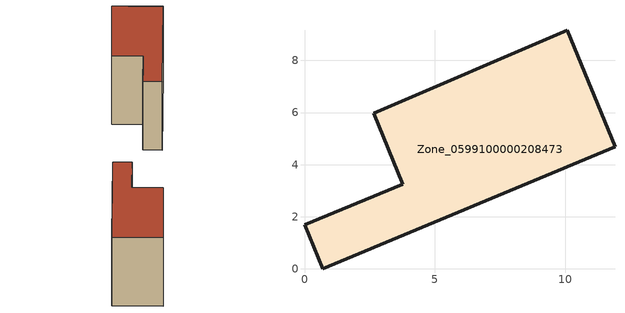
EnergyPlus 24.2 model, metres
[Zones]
Zone_0599100000208473
 floor ground (C_G): 0,1.69 3.78,3.25 2.66,5.98 10.08,9.16 11.92,4.69 0.7,0 z0
 wall outside (C_F): 3.78,3.25 0,1.69 0.7,0 11.92,4.69 10.08,9.16 2.66,5.98 3.78,3.25 z0:7.81
 roof outside (C_R): 10.08,9.16 2.66,5.98 3.78,3.25 0,1.69 0.7,0 11.92,4.69 z7.81
[BUILDING]
Pand.0599100000208473: North Axis=0; Terrain=City; Loads Convergence Tolerance Value=0.04; Temperature Convergence Tolerance Value=0.4; Solar Distribution=FullExterior; Maximum Number of Warmup Days=25; Minimum Number of Warmup Days=1
[Site:Location]
Rotterdam.The.Hague.AP_ZH_NLD Design_Conditions: Latitude=51.96; Longitude=4.45; Time Zone=1; Elevation=-4.5
[SITE:GROUNDTEMPERATURE:BUILDINGSURFACE]
18, 18, 18, 18, 18, 18, 18, 18, 18, 18, 18, 18
[MATERIAL] Thermal Absorptance=0.9; Solar Absorptance=0.7; Visible Absorptance=0.7
Name | Roughness | Thickness | Conductivity | Density | Specific Heat
G.TI.1946 | MediumSmooth | 0.15 | 1 | 540 | 1210
F.TI.1946 | Rough | 0.3 | 0.857143 | 1920 | 840
R.TI.1946 | MediumRough | 0.2 | 0.1 | 1500 | 1000
[CONSTRUCTION]
C_G: G.TI.1946
C_F: F.TI.1946
C_R: R.TI.1946
[ZONE]
Zone_0599100000208473: Type=1; Multiplier=1; Ceiling Height=Autocalculate; Volume=Autocalculate; Floor Area=autocalculate; Part of Total Floor Area=Yes
[ZONEINFILTRATION:DESIGNFLOWRATE]
Infil_Zone_0599100000208473: Zone or ZoneList or Space or SpaceList=Zone_0599100000208473; Schedule=AlwaysOn; Design Flow Rate Calculation Method=Flow/Area; Flow Rate per Floor Area=0.003; Constant Term Coefficient=1; Temperature Term Coefficient=0; Velocity Term Coefficient=0; Velocity Squared Term Coefficient=0
[HVACTEMPLATE:ZONE:IDEALLOADSAIRSYSTEM]
Zone_0599100000208473: Maximum Heating Supply Air Temperature=50; Minimum Cooling Supply Air Temperature=13; Maximum Heating Supply Air Humidity Ratio=0.0156; Minimum Cooling Supply Air Humidity Ratio=0.0077; Heating Limit=NoLimit; Cooling Limit=NoLimit; Dehumidification Control Type=ConstantSensibleHeatRatio; Cooling Sensible Heat Ratio=0.7; Dehumidification Setpoint=60; Humidification Control Type=None; Humidification Setpoint=30; Outdoor Air Method=None; Outdoor Air Flow Rate per Person=0.00944; Outdoor Air Flow Rate per Zone Floor Area=0; Outdoor Air Flow Rate per Zone=0; Demand Controlled Ventilation Type=None; Outdoor Air Economizer Type=NoEconomizer; Heat Recovery Type=None; Sensible Heat Recovery Effectiveness=0.7; Latent Heat Recovery Effectiveness=0.65
[ZONECONTROL:THERMOSTAT]
ThermostatControl_Zone_0599100000208473: Zone or ZoneList=Zone_0599100000208473; Control Type Schedule=DualSetpointControlType; Control 1=Thermostat_Zone_0599100000208473; Temperature Difference Between Cutout And Setpoint=0
[THERMOSTATSETPOINT:DUALSETPOINT]
Thermostat_Zone_0599100000208473: Heating Setpoint Temperature Schedule=HeatingSetpoint_Zone_0599100000208473; Cooling Setpoint Temperature Schedule=CoolingSetpoint_Zone_0599100000208473
[SCHEDULE:COMPACT]
HeatingSetpoint_Zone_0599100000208473: Through: 12/31, For: AllDays, Until: 24:00, 21
CoolingSetpoint_Zone_0599100000208473: Through: 12/31, For: AllDays, Until: 24:00, 24
DualSetpointControlType: Through: 12/31, For: AllDays, Until: 24:00, 4
AlwaysOn: Through: 12/31, For: AllDays, Until: 24:00, 1
